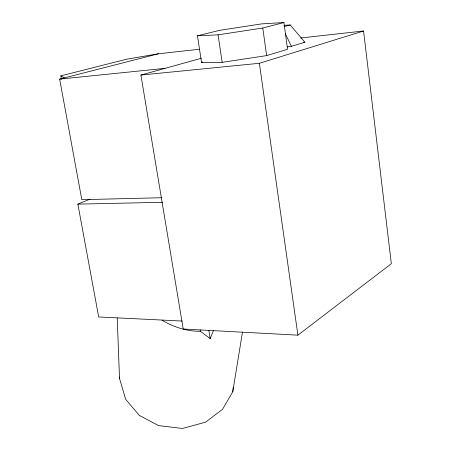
<?xml version="1.0" encoding="UTF-8"?>
<svg xmlns="http://www.w3.org/2000/svg" width="451" height="451" viewBox="0 0 451 451"><rect width="100%" height="100%" fill="white"/><g stroke="black" fill="none" stroke-linecap="round" stroke-linejoin="round"><path stroke-width="0.68" d="M117.215 317.972L119.521 378.468L125.677 399.349L139.269 415.343L158.549 425.62L182.542 428.45L205.588 422.17L222.506 409.316L232.767 391.767L233.184 387.651M119.521 378.468L119.746 377.109M232.767 391.767L242.458 332.269M162.044 320.176C171.538 325.887 182.204 329.816 193.259 330.949A54.842 47.299 4.8 0 0 200.396 331.282L210.155 338.622L213.413 330.645M201.405 58.241L140.909 75.058L183.219 329.016L297.902 335.166L391.338 263.688L363.562 30.995L300.704 37.98M182.125 321.044L98.69 316.957L77.865 204.134L90.003 199.156M140.909 75.058L259.376 63.287L363.562 30.995M266.648 55.614L287.552 49.306L283.927 22.55L261.704 23.875L219.857 30.29L197.453 35.787L201.529 62.339L222.168 62.345L266.648 55.614L262.786 28.007L283.927 22.55M287.236 46.921L291.38 46.295L304.904 42.253L290.224 24.991L284.017 25.341M201.529 62.339L202.877 61.956M284.198 26.586L290.224 24.991M161.881 197.713L81.8 199.675L59.662 79.105L158.318 53.804L199.489 49.227M61.46 79.308L60.829 75.864L126.759 59.177L158.318 53.804M197.453 35.787L218.059 34.845L262.786 28.007M59.662 79.105L164.981 68.366M303.557 42.293L304.904 42.253M77.865 204.134L162.552 202.29M60.829 75.864L64.318 77.91M285.342 33.69L291.38 46.295M200.171 329.89L200.396 331.276M208.813 330.301L210.155 338.622M218.059 34.845L222.168 62.345M259.376 63.287L297.902 335.166"/></g></svg>
